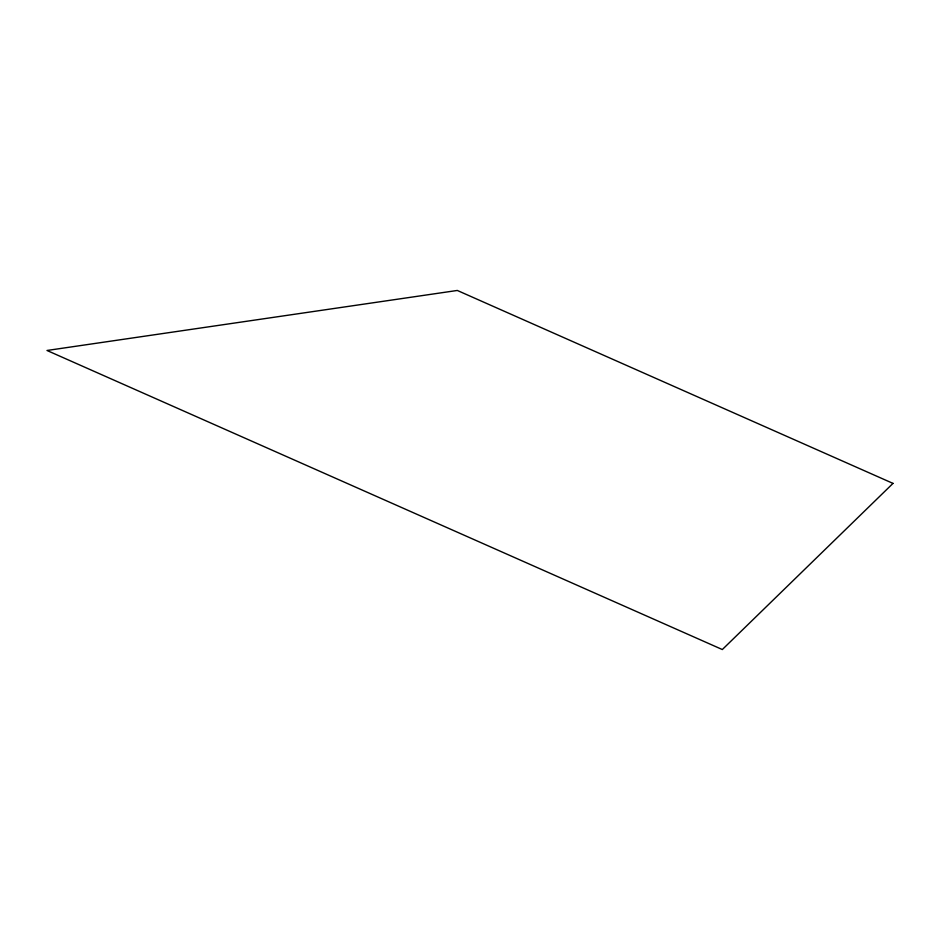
<?xml version="1.0" encoding="UTF-8"?>
<svg xmlns="http://www.w3.org/2000/svg" width="940" height="940" viewBox="0 0 940 940"><rect width="100%" height="100%" fill="white"/><g stroke="black" fill="none" stroke-linecap="round" stroke-linejoin="round"><path stroke-width="1.41" d="M893 483.395L722.32 649.54L47 350.479L457.31 290.46L893 483.395"/></g></svg>
